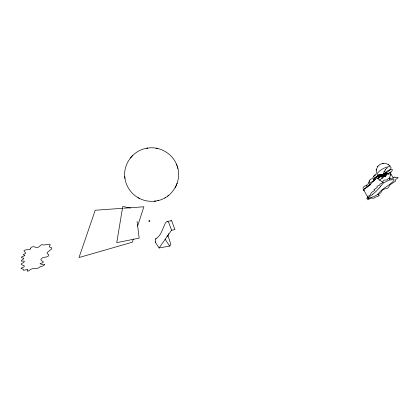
<?xml version="1.0" encoding="UTF-8"?>
<svg xmlns="http://www.w3.org/2000/svg" width="419" height="419" viewBox="0 0 419 419"><rect width="100%" height="100%" fill="white"/><g stroke="black" fill="none" stroke-linecap="round" stroke-linejoin="round"><path stroke-width="0.63" d="M159.084 247.975L171.586 230.188L174.964 229.654L171.738 220.944A1.823 0.471 75.4 0 0 171.497 220.682L167.207 221.462A16.65 8.113 79.1 0 0 166.118 222.222L165.772 222.557A7.642 3.713 79.5 0 0 165.395 223.076L161.76 231.393A36.474 16.99 80.8 0 1 161.184 232.597L161.022 232.917A50.139 23.15 81.2 0 1 160.341 234.137L159.733 235.101A19.703 9.255 80.1 0 1 159.325 235.646L156.957 238.044A14.136 6.62 79.9 0 1 156.643 238.264C154.847 238.783 155.292 241.459 155.711 242.831L158.963 247.802A8.731 4.138 79.1 0 0 159.084 247.975L169.679 246.068L170.873 244.413L167.925 235.515L168.684 233.812A20.856 5.169 75.6 0 0 168.742 233.655M384.762 171.717L385.192 169.826M376.461 173.346L376.194 170.062M372.742 178.117L373.612 176.059L375.618 175.142M362.995 188.508C363.084 186.795 364.86 185.486 366.52 185.827M30.54 248.813C30.435 246.55 34.368 246.142 35.777 247.467A2.614 1.074 -17 0 0 36.353 247.54C39.004 248.462 40.921 243.345 42.78 244.843C43.466 245.885 53.134 242.009 49.4 246.231A2.917 1.194 -17.6 0 0 49.72 247.131L51.72 247.886A3.96 1.603 -17.4 0 1 51.836 248.347L51.275 249.216L47.331 252.385A6.72 2.697 -17.7 0 0 47.096 253.024L47.242 253.699L48.342 254.443A8.312 3.294 -17.3 0 1 48.751 254.831C48.803 258.272 42.612 256.114 41.162 259.005A5.966 2.352 -17.5 0 0 40.921 259.513L41.156 260.34L43.408 261.943L42.638 262.807L40.03 263.609L41.198 264.227A4.431 1.728 -17.5 0 0 41.869 264.3L44.414 264.284A1.231 0.477 -17.5 0 1 44.665 264.452L44.126 265.253A3.614 1.398 -17.4 0 1 43.497 265.667L42.806 265.997A1.006 0.388 -17.5 0 1 42.204 266.144L40.413 266.552A2.09 0.807 -17.5 0 0 40.03 266.83A1.927 0.744 -17.5 0 0 39.857 267.003C37.385 269.993 31.64 266.961 28.969 270.768C25.14 272.245 28.633 269.736 27.638 269.302C26.565 269.412 22.448 271.213 23.171 269.537A1.566 0.602 -16.8 0 0 23.317 269.239L21.296 268.485A1.545 0.597 -16.8 0 1 21.076 268.202C30.388 264.672 16.304 265.735 23.076 262.839A4.572 1.807 -16.6 0 0 23.831 262.325C25.826 260.356 22.071 261.419 21.254 261.042C21.107 259.686 24.69 258.921 23.605 258.167C16.488 256.873 28.853 255.81 23.427 254.852A1.65 0.665 -16.6 0 1 23.422 254.584L23.543 254.401A0.754 0.304 -16.6 0 1 23.873 254.181L25.067 253.668A2.394 0.969 -16.5 0 0 25.585 253.306C26.282 252.191 21.893 250.971 25.156 250.033A1.451 0.592 -16.5 0 1 25.737 249.881L29.702 249.488A1.288 0.529 -16.7 0 0 30.288 249.158L30.383 249.069A1.43 0.587 -16.7 0 0 30.54 248.813M376.225 169.847L377.797 166.338M376.173 170.193L376.246 169.721M369.155 181.134L368.909 182.873M373.827 176.588L374.607 175.037L376.068 173.995M367.631 184.858L366.777 185.015M158.392 200.502C173.408 197.16 182.831 179.384 176.813 165.117M133.342 239.108L132.331 242.213L79.013 257.538L95.218 210.254L122.474 208.306M137.6 226.051L143.885 206.777L123.773 208.217M177.179 183.187L176.352 185.287M369.38 181.883L367.824 184.219M369.129 181.197L369.757 180.076M366.08 185.926L366.667 185.104M176.158 185.727L175.65 186.769M385.061 170.098L386.706 168.218M390.759 174.634L390.44 175.262A25.486 13.057 48.3 0 0 389.502 179.866L383.647 182.862A9.019 2.807 -28.7 0 0 383.066 183.454L380.803 186.052M175.173 187.675L175.441 187.178M383.422 172.324L383.914 171.884M147.121 148.179C133.582 150.086 123.045 163.635 124.815 177.258M376.026 177.897L375.56 178.473M376.11 177.792L376.293 177.556L382.725 182.275M369.809 180.013L370.962 179.049L372.402 178.562M377.886 166.228L380.117 164.368L382.887 163.431M374.602 179.657L375.414 178.656M377.713 166.448L377.964 166.133M374.434 179.861L371.815 182.799A20.117 6.704 -28.1 0 1 370.454 184.124M380.74 186.125L380.133 186.858M130.398 158.015L130.838 157.492M130.958 157.345L131.372 156.853M379.211 187.953L379.981 187.036M379.132 188.042L376.32 191.09A19.405 6.159 -28 0 1 375.052 192.274L372.617 194.348M131.817 156.366L132.299 155.878M132.373 155.8L132.823 155.344M155.381 242.323L155.721 241.988M167.919 235.52L167.825 235.604A16.99 8.171 80 0 1 166.998 236.243L166.951 236.258M387.303 174.283L380.164 179.683A25.59 8.008 -28.8 0 0 379.394 180.249M370.448 184.124L367.693 186.518A13.848 4.572 -28.1 0 1 366.756 187.267L366.08 187.775M167.616 196.171L168.569 195.443M365.687 188.068L364.326 189.089A4.52 1.456 -28.2 0 0 363.849 189.477L363.613 189.807L364.048 189.812M165.369 197.637L165.715 197.438M164.897 197.909L165.196 197.737M387.056 168.029L387.612 167.815M171.345 220.651L171.172 220.734A17.734 4.588 75 0 0 170.905 221.002M384.181 171.764L384.804 171.659M369.752 185.324L368.521 185.423L370.354 184.617M138.967 198.177C144.791 201.298 151.783 202.168 158.188 200.554M157.811 200.649L158.717 200.423M147.315 148.148C159.739 145.932 172.995 153.7 177.038 165.688M146.687 148.247L147.802 148.069M383.029 163.415L386.014 163.583L388.413 164.63M382.762 163.452L383.165 163.394M389 173.985L389.932 173.885A17.986 6.819 -36.5 0 1 390.482 173.833M154.36 201.22L154.999 201.141M154.951 201.146L155.543 201.073M167.542 221.347L168.737 222.552L171.586 230.188M155.512 238.872L156.078 238.83M389.497 179.866C389.031 180.605 395.662 178.499 393.965 180.4A21.835 6.924 -28.5 0 1 393.362 181.097L392.535 181.966A9.993 3.127 -28.6 0 1 391.912 182.548L389.654 184.407A6.343 1.975 -28.6 0 1 389.23 184.716L384.574 187.969A27.497 8.181 -28.6 0 0 383.652 188.65L381.955 189.996A31.902 9.454 -28.7 0 0 380.95 190.896L380.74 191.09A22.925 6.866 -28.6 0 0 379.357 192.452L378.959 192.881A33.41 9.888 -28.8 0 0 378.179 193.756C376.073 196.794 362.304 200.638 371.402 195.317A15.472 4.881 -28 0 0 372.617 194.348M156.03 148.174L156.659 148.3M156.916 148.347L157.575 148.478M130.424 208.044L122.757 206.462L116.754 242.659L139.181 238.133L137.076 221.358M390.817 173.885L393.357 178.127M124.747 176.635C125.401 185.444 130.754 193.714 138.511 197.925M137.982 197.642L139.48 198.454M388.602 164.761L389.969 165.961M388.308 164.562L388.712 164.835M389.885 165.866L390.12 166.133M363.671 189.849L368.181 197.946M165.06 239.113L169.25 245.487A8.144 3.96 79 0 0 169.679 246.068M390.932 173.969L390.943 174.184A4.588 1.199 -32.7 0 1 390.843 174.341M176.383 164.038L176.609 164.609M177.405 166.788L177.567 167.375M177.708 167.909L177.871 168.49M124.878 177.776L124.946 178.405M364.268 190.456A2.996 0.969 -28.2 0 1 363.807 189.262A2.996 0.969 -28.2 0 1 367.191 187.309M366.651 187.801A2.006 0.649 -28.3 0 1 366.824 186.712A2.006 0.649 -28.3 0 1 369.317 185.58M385.365 176.357A3.064 0.995 -28.9 0 1 383.516 175.744A3.064 0.995 -28.9 0 1 387.355 173.34A3.064 0.995 -28.9 0 1 388.277 174.529M382.495 178.311A3.053 0.99 -28.8 0 1 383.029 176.362A3.053 0.99 -28.8 0 1 387.009 174.985M375.036 179.714A3.074 1.011 -28.6 0 1 373.575 178.709A3.074 1.011 -28.6 0 1 377.912 176.525A3.074 1.011 -28.6 0 1 377.116 178.662M390.398 174.723A8.579 1.603 -43.8 0 1 390.22 175.022M390.414 173.927A2.991 0.817 -24.6 0 1 390.759 173.922M389.916 172.298A14.298 4.379 -30.2 0 1 391.084 172.591M383.505 182.71A25.501 17.996 -17.3 0 1 383.217 182.532M374.56 180.27A1.016 0.33 -28.5 0 1 373.916 180.034A1.016 0.33 -28.5 0 1 375.372 179.264M368.579 186.141A1 0.325 -28.3 0 1 368.401 185.648A1 0.325 -28.3 0 1 369.815 185.078M373.837 181.139A1.833 0.597 -28.5 0 1 375.11 179.599A3.729 1.226 -28.7 0 1 375.853 177.075A3.729 1.226 -28.7 0 1 380.714 175.571A3.729 1.226 -28.7 0 1 377.687 178.766M370.118 184.873A4.08 1.325 -28.4 0 1 370.129 183.087A4.08 1.325 -28.4 0 1 374.335 180.615M376.922 178.793A5.117 1.66 -28.7 0 1 382.557 175.671A5.117 1.66 -28.7 0 1 384.789 176.781M149.007 221.384C151.149 221.719 148.719 218.807 149.007 221.384M381.342 175.32L382.61 174.681L381.342 175.304M384.375 176.352L385.637 175.729L384.375 176.352M378.095 194.526L378.158 194.851A3.237 0.995 -28.3 0 0 378.331 194.992L379.242 195.264A0.901 0.278 -28.2 0 1 379.185 195.448L378.31 196.134A2.64 0.812 -28.2 0 1 377.734 196.448L375.89 196.935A1.529 0.471 -28.1 0 0 375.518 197.15A1.409 0.435 -28.1 0 0 375.309 197.291L373.764 198.292L371.276 198.019L367.458 199.832L369.144 198.124L366.693 198.36L367.29 197.794A1.131 0.351 -27.9 0 0 367.599 197.532L367.547 196.6A1.116 0.351 -28 0 1 367.714 196.312C371.574 195.841 369.872 192.441 372.999 191.562A3.284 1.042 -28.2 0 0 373.701 191.169L374.895 190.1L373.895 189.702L377.131 187.55L377 186.397L378.273 185.533L379.771 185.146L379.886 184.266A1.184 0.377 -28.5 0 1 380.112 184.02L381.452 183.36A1.718 0.55 -28.6 0 0 381.939 183.087C383.018 182.27 382.767 180.296 384.527 180.07A1.042 0.33 -28.7 0 1 384.857 179.997L386.564 180.06A0.927 0.299 -28.7 0 0 387.046 179.819L387.151 179.746A1.027 0.33 -28.7 0 0 387.423 179.531C387.853 178.546 390.969 176.965 390.367 178.866A1.891 0.597 -28.9 0 0 390.513 178.992C391.885 179.526 395.217 175.818 394.997 177.227C393.666 178.374 401.643 175.608 396.175 179.18A2.132 0.665 -28.9 0 0 395.541 180.034L395.625 180.929A2.891 0.901 -28.8 0 1 395.279 181.364L390.325 184.575A4.923 1.524 -28.7 0 0 389.707 185.135L388.958 186.575A6.049 1.88 -28.4 0 1 388.774 186.974C387.491 189.357 384.27 188.131 382.584 189.996A4.363 1.346 -28.4 0 0 382.07 190.441C381.405 192.52 379.944 193.793 378.095 194.526M383.055 175.037A1.021 0.335 -28.8 0 0 384.265 174.042A1.021 0.335 -28.8 0 0 382.783 174.529A1.021 0.335 -28.8 0 0 383.055 175.037M384.249 174.157A1.624 0.534 -28.9 0 0 386.229 172.581A1.624 0.534 -28.9 0 0 383.909 173.293A1.624 0.534 -28.9 0 0 384.249 174.157M378.195 175.99A1.629 0.534 -28.7 0 0 380.169 174.409A1.629 0.534 -28.7 0 0 377.833 175.126A1.629 0.534 -28.7 0 0 378.195 175.99M379.63 176.504A1.854 0.608 -28.8 0 0 381.84 174.707A1.854 0.608 -28.8 0 0 379.174 175.556A1.854 0.608 -28.8 0 0 379.63 176.504M381.479 176.472A1.535 0.503 -28.8 0 0 383.291 174.985A1.535 0.503 -28.8 0 0 381.07 175.708A1.535 0.503 -28.8 0 0 381.479 176.472M384.202 175.608A2.294 0.749 -28.9 0 0 386.999 173.387A2.294 0.749 -28.9 0 0 383.731 174.393A2.294 0.749 -28.9 0 0 384.202 175.608M387.517 173.665A4.028 1.315 -29 0 0 392.394 169.747A4.028 1.315 -29 0 0 386.637 171.554A4.028 1.315 -29 0 0 387.517 173.665M381.651 175.006A7.872 2.598 -28.9 0 0 390.948 167.322A7.872 2.598 -28.9 0 0 379.551 171.025A7.872 2.598 -28.9 0 0 381.651 175.006"/></g></svg>
